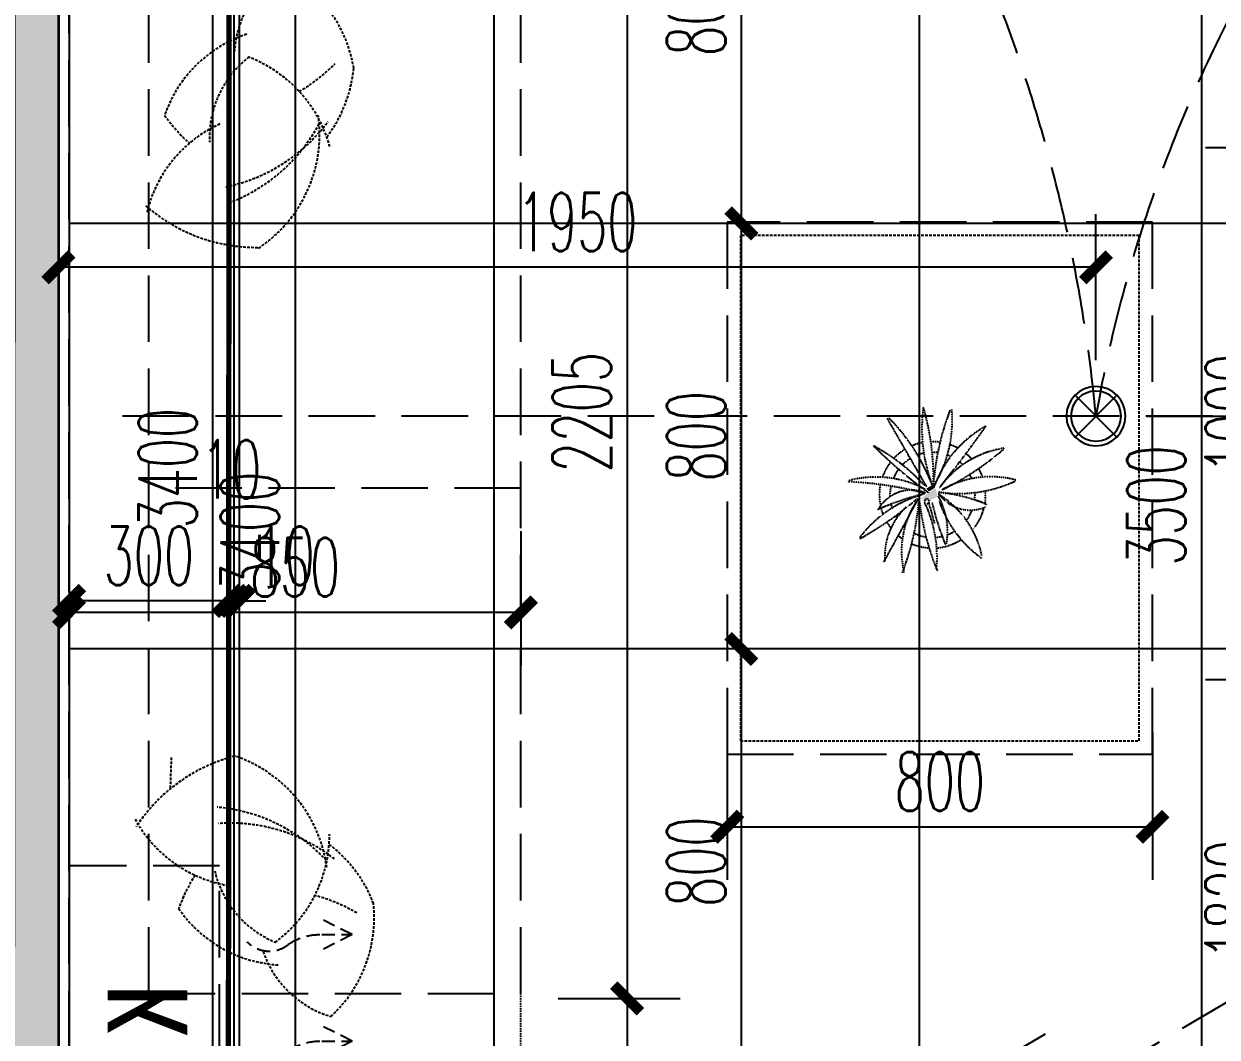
# Model space of a CAD drawing. Extents: x 184967 to 628822, y -100826 to 121332.
# Drawn here: x 394750 to 396994, y -23462 to -21557 of the extents above; entities that cross this region are included whole.
import ezdxf

# ---------------------------------------------------------------- set-up
doc = ezdxf.new("R2010")
doc.units = 0
doc.header["$MEASUREMENT"] = 0
for name, pattern in [('__DASH', [0.35, 0.25, -0.1]), ('DASH', [0.35, 0.25, -0.1]), ('DASHED2', [0.375, 0.25, -0.125]), ('HIDDEN', [0.375, 0.25, -0.125])]:
    doc.linetypes.add(name, pattern=pattern)
for name, color, linetype in [('0-地面', 251, 'Continuous'), ('0-活动家具', 55, 'Continuous'), ('0-装饰完成面', 47, 'Continuous'), ('column', 6, 'Continuous'), ('DIM-墙体定位', 146, 'Continuous'), ('DIM-完成面定位', 146, 'Continuous'), ('E-空调', 51, 'Continuous'), ('E02-灯具开关连线', 6, 'Continuous'), ('T-灯具尺寸', 55, 'Continuous'), ('T03-天花造型', 30, 'Continuous'), ('T05-天花灯具', 51, 'Continuous'), ('WALL', 145, 'Continuous'), ('天花尺寸', 30, 'Continuous'), ('家具尺寸', 8, 'Continuous')]:
    doc.layers.add(name, color=color, linetype=linetype)
for name, color, linetype, lineweight in [('03-col-5F~23F$0$$0$COLU', 6, 'Continuous', 0), ('03-col-5F~23F$0$$0$COLU_HATCH', 251, 'Continuous', 0), ('4#6#-col-2F~31F$0$COLU_HATCH', 251, 'Continuous', 0), ('E-插座', 60, 'Continuous', 30)]:
    doc.layers.add(name, color=color, linetype=linetype, lineweight=lineweight)
doc.styles.add('尺寸标注', font='txt.shx', dxfattribs={"width": 0.6, "height": 110})
doc.styles.add('文字标注', font='')
doc.styles.get('文字标注').set_extended_font_data('SimSun')
doc.dimstyles.new('1-50', dxfattribs={"dimscale": 50, "dimtxt": 110, "dimasz": 1, "dimexe": 2, "dimexo": 2, "dimgap": 0.6, "dimtad": 1, "dimdec": 0, "dimrnd": 5, "dimtxsty": '尺寸标注', "dimblk": 'ARCHTICK', "dimcen": 2.5, "dimclrd": 251, "dimclre": 251, "dimclrt": 50, "dimadec": 0, "dimazin": 0, "dimtfac": 1, "dimtdec": 0, "dimtix": 1, "dimtmove": 2, "dimatfit": 3, "dimldrblk": 'DOT', "dimfxl": 0, "dimarcsym": 0})

# ---------------------------------------------------------------- blocks, each defined once
blk = doc.blocks.new('A$C2D7163AE')
at = {"layer": '0-活动家具', "linetype": '__DASH', "ltscale": 0.4}
blk.add_line((2107.1, 2487.8), (2107.1, 2367.8), dxfattribs=at)
at = {"layer": '0-活动家具', "linetype": '__DASH', "ltscale": 500}
for p, q in [((2957.1, 2487.8), (2957.1, 343.1)), ((2807.1, 2367.8), (2107.1, 2367.8)), ((2107.1, 2367.8), (2107.1, 343.1)), ((2807.1, 2367.8), (2807.1, 313.1)), ((2107.1, 1417.8), (2807.1, 1417.8))]:
    blk.add_line(p, q, dxfattribs=at)
at = {"layer": '0-活动家具', "color": 250, "linetype": '__DASH', "ltscale": 0.4}
for p, q in [((1339.9, 1446), (1329.1, 1484)), ((1343.8, 1414.9), (1418, 1286.3))]:
    blk.add_line(p, q, dxfattribs=at)
at = {"layer": '0-活动家具', "linetype": '__DASH', "ltscale": 500}
blk.add_lwpolyline([(563.7, 2340.8), (355.4, 2727.3), (367.4, 2744.1, -0.298595), (376.6, 2786.4), (401, 2810.3), (723.8, 2999.9), (756.6, 3009.6, -0.232496), (798, 2997.1), (820.3, 2999.6), (1064.1, 2634, -0.274755), (1056, 2605.1, -0.344146), (1049.6, 2557.1), (1013.6, 2521.7), (690.8, 2332.1), (642.4, 2317.8, -0.344151), (597.3, 2335.7, -0.318714), (563.7, 2340.8, -1.315972)], format="xyb", dxfattribs=at)
blk.add_lwpolyline([(919.1, 1917.8), (919.1, 917.8), (1719.1, 917.8), (1719.1, 1917.8)], close=True, dxfattribs=at)
at = {"layer": '0-活动家具', "color": 250, "linetype": 'DASHED2', "ltscale": 20}
blk.add_lwpolyline([(944.1, 1892.8), (944.1, 942.8), (1694.1, 942.8), (1694.1, 1892.8)], close=True, dxfattribs=at)
for centre, radius, start, end in [((2634.9, 2225.4), 251.9, 132.585, 186.1295), ((2410.5, 2227.1), 191.6, 18.9198, 73.8067), ((2548.6, 2068.7), 245.8, 34.6365, 87.075), ((2548.6, 2068.7), 245.8, 34.6365, 87.075), ((2719.1, 2069.1), 251.9, 126.585, 180.1295), ((2719.1, 2069.1), 251.9, 126.585, 180.1295), ((2496.2, 2094.2), 191.6, 12.9198, 67.8066), ((2496.2, 2094.2), 191.6, 12.9198, 67.8066), ((2577.1, 2492.1), 319.4, 239.6739, 255.032), ((2577.1, 2492.1), 319.4, 239.6739, 255.032), ((2450.5, 2317), 319.4, 327.5154, 340.1262), ((2450.5, 2317), 319.4, 327.5154, 340.1262), ((2623.4, 2291.1), 256.4, 201.1732, 232.6277), ((2623.4, 2291.1), 256.4, 201.1732, 232.6277), ((2616.9, 1922.3), 245.8, 28.6365, 81.075), ((2616.9, 1922.3), 245.8, 28.6365, 81.075), ((2654, 2366.8), 319.4, 232.0792, 273.9492), ((2654, 2366.8), 319.4, 232.0792, 273.9492), ((2726.5, 2164.5), 256.4, 187.5785, 251.9977), ((2726.5, 2164.5), 256.4, 187.5785, 251.9977), ((2706.2, 2335.7), 319.4, 223.1105, 264.9806), ((2706.2, 2335.7), 319.4, 223.1105, 264.9806), ((2564.4, 2230.3), 319.4, 284.6616, 326.5316), ((2564.4, 2230.3), 319.4, 284.6616, 326.5316), ((-5515.5, 2233.3), 8286.1, 357.86105, 358.27025), ((2742.1, 752.5), 256.4, 123.5584, 187.9776), ((2742.1, 752.5), 256.4, 123.5584, 187.9776), ((2603.6, 645.6), 319.4, 49.0245, 90.8945), ((2571.5, 956.5), 245.8, 294.4811, 346.9196), ((2571.5, 956.5), 245.8, 294.4811, 346.9196), ((2768.4, 582.1), 319.4, 110.5755, 152.4456), ((2768.4, 582.1), 319.4, 110.5755, 152.4456), ((2726.4, 538.2), 319.4, 101.6068, 143.4769), ((2726.4, 538.2), 319.4, 101.6068, 143.4769), ((2709.4, 842.4), 251.9, 195.4266, 248.9711), ((2709.4, 842.4), 251.9, 195.4266, 248.9711), ((2501.3, 758.5), 191.6, 307.7495, 2.6363), ((2501.3, 758.5), 191.6, 307.7495, 2.6363), ((2517.1, 531.5), 319.4, 35.4299, 48.0407), ((2517.1, 531.5), 319.4, 35.4299, 48.0407), ((2676.7, 602.9), 256.4, 142.9284, 174.3829), ((2676.7, 602.9), 256.4, 142.9284, 174.3829), ((2545, 797.1), 245.8, 288.4811, 340.9196), ((2545, 797.1), 245.8, 288.4811, 340.9196), ((2686, 396.8), 319.4, 120.5241, 135.8822), ((2686, 396.8), 319.4, 120.5241, 135.8822), ((2670.1, 669.2), 251.9, 189.4266, 242.9711), ((2454.5, 607.5), 191.6, 301.7494, 356.6363)]:
    blk.add_arc(centre, radius, start, end, dxfattribs=at)
at = {"layer": '0-活动家具', "color": 250, "linetype": '__DASH', "ltscale": 0.4}
for centre, radius, start, end in [((886.4, 1391.7), 473.6, 6.6493, 22.4278), ((1566.7, 1547.9), 242.4, 174.4698, 205.3125), ((1841.9, 1402.1), 485, 158.8573, 175.3893), ((1219.5, 1536.5), 171.6, 324.8628, 13.3847), ((1113.2, 1371.3), 218.9, 18.9832, 54.4317), ((7727.1, -1962), 7218.2, 150.83192, 151.89997), ((1297.6, 1545.2), 125, 312.2952, 4.9917), ((1415.5, 1582.2), 179.6, 192.26, 238.8236), ((1332.9, 1430.3), 100, 94.5721, 122.7787), ((1332.9, 1430.3), 100, 66.9937, 86.2919), ((1332.9, 1430.3), 80, 110.6204, 121.4143), ((1439.6, 1499.2), 135, 170.2439, 209.4946), ((884.3, 1345.7), 460.1, 12.3863, 22.8061), ((1332.9, 1430.3), 80, 94.0679, 103.0803), ((1332.9, 1430.3), 80, 64.4954, 81.1605), ((1291.5, 1645), 223.3, 285.7276, 322.9536), ((1774.4, 960.1), 631, 118.8941, 130.8232), ((1332.9, 1430.3), 100, 50.0015, 55.5994), ((1332.9, 1430.3), 100, 138.7494, 166.3323), ((1332.9, 1430.3), 80, 47.1088, 49.4426), ((1332.9, 1430.3), 100, 30.7207, 38.6082), ((1332.9, 1430.3), 80, 143.1295, 159.1723), ((1332.9, 1430.3), 80, 29.596, 32.8321), ((1332.9, 1430.3), 100, 14.5637, 21.365), ((1356.7, 1753.9), 330.5, 247.5665, 263.5429), ((1261.9, 1386.6), 72.3, 34.4664, 114.1589), ((1332.9, 1430.3), 100, 170.4164, 184.415), ((1332.9, 1430.3), 80, 173.0544, 183.1882), ((1343.5, 1442.3), 4.43, 96.0779, 25.3125), ((1372.4, 1493.5), 72.2, 248.5543, 329.0813), ((1232.8, 1911), 496.3, 283.4211, 294.2145), ((1332.9, 1430.3), 80, 12.6354, 18.0247), ((1332.9, 1430.3), 100, 348.8626, 11.9251), ((1223.2, 1579.9), 183.6, 254.9198, 299.8757), ((1285.4, 1166), 261.9, 82.0365, 114.3616), ((1171.7, 1522.5), 181.8, 277.9364, 323.7741), ((1556.6, 927.1), 549.7, 116.1082, 130.6163), ((2917.6, 116.5), 2059.9, 140.8835, 144.8947), ((1127.3, 1489.9), 216.2, 299.0908, 339.731), ((847.7, 740.7), 844, 45.0406, 54.2545), ((1439.5, 1595.1), 198.3, 242.0473, 285.0694), ((1524.4, 2118.1), 713.3, 255.5938, 267.4768), ((1332.9, 1430.3), 80, 348.1596, 2.424), ((1332.9, 1430.3), 100, 199.4986, 209.759), ((1332.9, 1430.3), 80, 202.4248, 208.86), ((1531, 1290.3), 235.3, 148.5808, 184.9992), ((847.8, 1444.8), 484.4, 338.9152, 356.3416), ((1817.7, 1399.8), 486.7, 178.3426, 196.0902), ((1052.7, 1305.7), 300.1, 352.198, 20.6633), ((1673.2, 1541.6), 363.7, 200.9502, 224.758), ((1616.1, 1658.7), 364, 222.3527, 241.7883), ((1332.9, 1430.3), 80, 322.7431, 337.3548), ((1332.9, 1430.3), 100, 321.9442, 340.6394), ((1332.9, 1430.3), 80, 224.9755, 230.456), ((1332.9, 1430.3), 80, 301.2424, 315.0937), ((1332.9, 1430.3), 100, 222.3262, 230.9332), ((1332.9, 1430.3), 80, 244.5752, 249.5357), ((1332.9, 1430.3), 80, 262.9018, 270.4511), ((1332.9, 1430.3), 80, 281.7936, 290.4216), ((1332.9, 1430.3), 100, 300.9907, 316.7002), ((1332.9, 1430.3), 100, 241.5474, 250.9114), ((1332.9, 1430.3), 100, 261.8471, 271.7691), ((1332.9, 1430.3), 100, 280.8271, 292.8444)]:
    blk.add_arc(centre, radius, start, end, dxfattribs=at)
for points in [[(1354.5, 1437.2), (1327.7, 1417.4), (1341.3, 1442.7), (1323.1, 1433.7)], [(1344.7, 1418.8), (1333.2, 1411.4), (1339.6, 1424), (1328, 1416.6)]]:
    blk.add_solid(points, dxfattribs=at)
blk = doc.blocks.new('_ArchTick')
at = {"color": 0, "linetype": 'ByBlock', "const_width": 0.4}
blk.add_lwpolyline([(-0.5, -0.5), (0.5, 0.5)], dxfattribs=at)
blk = doc.blocks.new('*D1146')
at = {"layer": 'Defpoints', "color": 0, "linetype": 'ByBlock', "transparency": 16777216}
for p in [(394814.6, -22014.5), (394814.6, -22289.4), (396766.3, -22289.4)]:
    blk.add_point(p, dxfattribs=at)
at = {"layer": 'T-灯具尺寸', "color": 251, "lineweight": -2, "transparency": 16777216}
for p, q in [((394814.6, -22189.4), (394814.6, -21914.5)), ((396766.3, -22189.4), (396766.3, -21914.5)), ((396766.3, -22014.5), (394814.6, -22014.5))]:
    blk.add_line(p, q, dxfattribs=at)
at = {"layer": 'T-灯具尺寸', "color": 251, "linetype": 'ByBlock', "lineweight": -2, "transparency": 16777216, "xscale": 50, "yscale": 50, "zscale": 50, "rotation": 180}
blk.add_blockref('_ArchTick', (394814.6, -22014.5), dxfattribs=at)
at = {"layer": 'T-灯具尺寸', "color": 251, "linetype": 'ByBlock', "lineweight": -2, "transparency": 16777216, "xscale": 50, "yscale": 50, "zscale": 50}
blk.add_blockref('_ArchTick', (396766.3, -22014.5), dxfattribs=at)
at = {"layer": 'T-灯具尺寸', "color": 50, "linetype": 'ByBlock', "transparency": 16777216, "insert": (395790.5, -21929.5), "char_height": 110, "attachment_point": 5, "style": '尺寸标注'}
blk.add_mtext('1950', dxfattribs=at)
blk = doc.blocks.new('_Dot')
at = {"color": 0, "linetype": 'ByBlock', "lineweight": -2}
blk.add_line((-0.5, 0), (-1, 0), dxfattribs=at)
at = {"color": 0, "linetype": 'ByBlock', "const_width": 0.5}
blk.add_lwpolyline([(-0.25, 0, 1), (0.25, 0, 1)], format="xyb", close=True, dxfattribs=at)
blk = doc.blocks.new('*D1147')
at = {"layer": 'Defpoints', "color": 0, "linetype": 'ByBlock', "transparency": 16777216}
for p in [(396761.3, -22294.4), (396761.3, -24112.2), (397112.3, -24112.2)]:
    blk.add_point(p, dxfattribs=at)
at = {"layer": 'T-灯具尺寸', "color": 251, "lineweight": -2, "transparency": 16777216}
for p, q in [((396862.3, -22294.4), (397212.3, -22294.4)), ((397112.3, -22294.4), (397112.3, -24112.2)), ((396862.3, -24112.2), (397212.3, -24112.2))]:
    blk.add_line(p, q, dxfattribs=at)
at = {"layer": 'T-灯具尺寸', "color": 251, "linetype": 'ByBlock', "lineweight": -2, "transparency": 16777216, "xscale": 50, "yscale": 50, "zscale": 50}
for p, rotation in [((397112.3, -22294.4), 90), ((397112.3, -24112.2), 270)]:
    blk.add_blockref('_ArchTick', p, dxfattribs=dict(at, rotation=rotation))
at = {"layer": 'T-灯具尺寸', "color": 50, "linetype": 'ByBlock', "transparency": 16777216, "insert": (397027.3, -23203.3), "char_height": 110, "attachment_point": 5, "rotation": 90, "style": '尺寸标注'}
blk.add_mtext('1820', dxfattribs=at)
blk = doc.blocks.new('*D1369')
at = {"layer": 'Defpoints', "color": 0, "linetype": 'ByBlock', "transparency": 16777216}
for p in [(398614.6, -20712.2), (396964.8, -24212.2), (398214.6, -24212.2)]:
    blk.add_point(p, dxfattribs=at)
at = {"layer": 'DIM-墙体定位', "color": 251, "lineweight": -2, "transparency": 16777216}
for p, q in [((397214.8, -20712.2), (396864.8, -20712.2)), ((396964.8, -20712.2), (396964.8, -24212.2)), ((397214.8, -24212.2), (396864.8, -24212.2))]:
    blk.add_line(p, q, dxfattribs=at)
at = {"layer": 'DIM-墙体定位', "color": 251, "linetype": 'ByBlock', "lineweight": -2, "transparency": 16777216, "xscale": 50, "yscale": 50, "zscale": 50}
for p, rotation in [((396964.8, -20712.2), 90), ((396964.8, -24212.2), 270)]:
    blk.add_blockref('_ArchTick', p, dxfattribs=dict(at, rotation=rotation))
at = {"layer": 'DIM-墙体定位', "color": 50, "linetype": 'ByBlock', "transparency": 16777216, "insert": (396879.8, -22462.2), "char_height": 110, "attachment_point": 5, "rotation": 90, "style": '尺寸标注'}
blk.add_mtext('3500', dxfattribs=at)
blk = doc.blocks.new('*D1377')
at = {"layer": 'Defpoints', "color": 0, "linetype": 'ByBlock', "transparency": 16777216}
for p in [(394814.6, -20812.2), (394814.6, -24212.2), (395259.8, -24212.2)]:
    blk.add_point(p, dxfattribs=at)
at = {"layer": 'DIM-墙体定位', "color": 251, "lineweight": -2, "transparency": 16777216}
for p, q in [((395009.8, -20812.2), (395359.8, -20812.2)), ((395259.8, -20812.2), (395259.8, -24212.2)), ((395009.8, -24212.2), (395359.8, -24212.2))]:
    blk.add_line(p, q, dxfattribs=at)
at = {"layer": 'DIM-墙体定位', "color": 251, "linetype": 'ByBlock', "lineweight": -2, "transparency": 16777216, "xscale": 50, "yscale": 50, "zscale": 50}
for p, rotation in [((395259.8, -20812.2), 90), ((395259.8, -24212.2), 270)]:
    blk.add_blockref('_ArchTick', p, dxfattribs=dict(at, rotation=rotation))
at = {"layer": 'DIM-墙体定位', "color": 50, "linetype": 'ByBlock', "transparency": 16777216, "insert": (395174.8, -22512.2), "char_height": 110, "attachment_point": 5, "rotation": 90, "style": '尺寸标注'}
blk.add_mtext('3400', dxfattribs=at)
blk = doc.blocks.new('*D1512')
at = {"layer": 'Defpoints', "color": 0, "linetype": 'ByBlock', "transparency": 16777216}
for p in [(394834.7, -20692.2), (395105.3, -20692.2), (394834.7, -24092.1)]:
    blk.add_point(p, dxfattribs=at)
at = {"layer": 'DIM-完成面定位', "color": 251, "lineweight": -2, "transparency": 16777216}
for p, q in [((394934.7, -20692.2), (395205.3, -20692.2)), ((395105.3, -24092.1), (395105.3, -20692.2)), ((394934.7, -24092.1), (395205.3, -24092.1))]:
    blk.add_line(p, q, dxfattribs=at)
at = {"layer": 'DIM-完成面定位', "color": 251, "linetype": 'ByBlock', "lineweight": -2, "transparency": 16777216, "xscale": 50, "yscale": 50, "zscale": 50}
for p, rotation in [((395105.3, -20692.2), 90), ((395105.3, -24092.1), 270)]:
    blk.add_blockref('_ArchTick', p, dxfattribs=dict(at, rotation=rotation))
at = {"layer": 'DIM-完成面定位', "color": 50, "linetype": 'ByBlock', "transparency": 16777216, "insert": (395020.3, -22392.2), "char_height": 110, "attachment_point": 5, "rotation": 90, "style": '尺寸标注'}
blk.add_mtext('3400', dxfattribs=at)
blk = doc.blocks.new('*D1596')
at = {"layer": 'Defpoints', "color": 0, "linetype": 'ByBlock', "transparency": 16777216}
for p in [(395654.6, -21184.7), (395654.6, -23389.4), (395884.3, -23389.4)]:
    blk.add_point(p, dxfattribs=at)
at = {"layer": '家具尺寸', "color": 251, "lineweight": -2, "transparency": 16777216}
for p, q in [((395754.6, -21184.7), (395984.3, -21184.7)), ((395884.3, -21184.7), (395884.3, -23389.4)), ((395754.6, -23389.4), (395984.3, -23389.4))]:
    blk.add_line(p, q, dxfattribs=at)
at = {"layer": '家具尺寸', "color": 251, "linetype": 'ByBlock', "lineweight": -2, "transparency": 16777216, "xscale": 50, "yscale": 50, "zscale": 50}
for p, rotation in [((395884.3, -21184.7), 90), ((395884.3, -23389.4), 270)]:
    blk.add_blockref('_ArchTick', p, dxfattribs=dict(at, rotation=rotation))
at = {"layer": '家具尺寸', "color": 50, "linetype": 'ByBlock', "transparency": 16777216, "insert": (395799.3, -22287.1), "char_height": 110, "attachment_point": 5, "rotation": 90, "style": '尺寸标注'}
blk.add_mtext('2205', dxfattribs=at)
blk = doc.blocks.new('*D1597')
at = {"layer": 'Defpoints', "color": 0, "linetype": 'ByBlock', "transparency": 16777216}
for p in [(394834.7, -22410.5), (395684.6, -22410.5), (394834.7, -22663.5)]:
    blk.add_point(p, dxfattribs=at)
at = {"layer": '家具尺寸', "color": 251, "lineweight": -2, "transparency": 16777216}
for p, q in [((394834.7, -22510.5), (394834.7, -22763.5)), ((395684.6, -22510.5), (395684.6, -22763.5)), ((395684.6, -22663.5), (394834.7, -22663.5))]:
    blk.add_line(p, q, dxfattribs=at)
at = {"layer": '家具尺寸', "color": 251, "linetype": 'ByBlock', "lineweight": -2, "transparency": 16777216, "xscale": 50, "yscale": 50, "zscale": 50, "rotation": 180}
blk.add_blockref('_ArchTick', (394834.7, -22663.5), dxfattribs=at)
at = {"layer": '家具尺寸', "color": 251, "linetype": 'ByBlock', "lineweight": -2, "transparency": 16777216, "xscale": 50, "yscale": 50, "zscale": 50}
blk.add_blockref('_ArchTick', (395684.6, -22663.5), dxfattribs=at)
at = {"layer": '家具尺寸', "color": 50, "linetype": 'ByBlock', "transparency": 16777216, "insert": (395259.7, -22578.5), "char_height": 110, "attachment_point": 5, "style": '尺寸标注'}
blk.add_mtext('850', dxfattribs=at)
blk = doc.blocks.new('*D1598')
at = {"layer": 'Defpoints', "color": 0, "linetype": 'ByBlock', "transparency": 16777216}
for p in [(396072.6, -22789.4), (396872.6, -22789.4), (396872.6, -23066.5)]:
    blk.add_point(p, dxfattribs=at)
at = {"layer": '家具尺寸', "color": 251, "lineweight": -2, "transparency": 16777216}
for p, q in [((396072.6, -22889.4), (396072.6, -23166.5)), ((396872.6, -22889.4), (396872.6, -23166.5)), ((396072.6, -23066.5), (396872.6, -23066.5))]:
    blk.add_line(p, q, dxfattribs=at)
at = {"layer": '家具尺寸', "color": 251, "linetype": 'ByBlock', "lineweight": -2, "transparency": 16777216, "xscale": 50, "yscale": 50, "zscale": 50, "rotation": 180}
blk.add_blockref('_ArchTick', (396072.6, -23066.5), dxfattribs=at)
at = {"layer": '家具尺寸', "color": 251, "linetype": 'ByBlock', "lineweight": -2, "transparency": 16777216, "xscale": 50, "yscale": 50, "zscale": 50}
blk.add_blockref('_ArchTick', (396872.6, -23066.5), dxfattribs=at)
at = {"layer": '家具尺寸', "color": 50, "linetype": 'ByBlock', "transparency": 16777216, "insert": (396472.6, -22981.5), "char_height": 110, "attachment_point": 5, "style": '尺寸标注'}
blk.add_mtext('800', dxfattribs=at)
blk = doc.blocks.new('*D1599')
at = {"layer": 'Defpoints', "color": 0, "linetype": 'ByBlock', "transparency": 16777216}
for p in [(396872.6, -21789.4), (397112.3, -21789.4), (396872.6, -22789.4)]:
    blk.add_point(p, dxfattribs=at)
at = {"layer": '家具尺寸', "color": 251, "lineweight": -2, "transparency": 16777216}
for p, q in [((396972.6, -21789.4), (397212.3, -21789.4)), ((397112.3, -22789.4), (397112.3, -21789.4)), ((396972.6, -22789.4), (397212.3, -22789.4))]:
    blk.add_line(p, q, dxfattribs=at)
at = {"layer": '家具尺寸', "color": 251, "linetype": 'ByBlock', "lineweight": -2, "transparency": 16777216, "xscale": 50, "yscale": 50, "zscale": 50}
for p, rotation in [((397112.3, -21789.4), 90), ((397112.3, -22789.4), 270)]:
    blk.add_blockref('_ArchTick', p, dxfattribs=dict(at, rotation=rotation))
at = {"layer": '家具尺寸', "color": 50, "linetype": 'ByBlock', "transparency": 16777216, "insert": (397027.3, -22289.4), "char_height": 110, "attachment_point": 5, "rotation": 90, "style": '尺寸标注'}
blk.add_mtext('1000', dxfattribs=at)
blk = doc.blocks.new('*D1603')
at = {"layer": 'Defpoints', "color": 0, "linetype": 'ByBlock', "transparency": 16777216}
for p in [(396822.6, -23367.2), (396455.1, -23583.1), (397105.8, -23849.3)]:
    blk.add_point(p, dxfattribs=at)
at = {"layer": '家具尺寸', "color": 251, "lineweight": -2, "transparency": 16777216}
for p, q in [((396670.7, -23456.4), (396368.9, -23633.7)), ((396738.4, -24065.2), (396455.1, -23583.1)), ((396953.9, -23938.5), (396652.1, -24115.8))]:
    blk.add_line(p, q, dxfattribs=at)
at = {"layer": '家具尺寸', "color": 251, "linetype": 'ByBlock', "lineweight": -2, "transparency": 16777216, "xscale": 50, "yscale": 50, "zscale": 50}
for p, rotation in [((396455.1, -23583.1), 120.4336336628739), ((396738.4, -24065.2), 300.4336336628739)]:
    blk.add_blockref('_ArchTick', p, dxfattribs=dict(at, rotation=rotation))
at = {"layer": '家具尺寸', "color": 50, "linetype": 'ByBlock', "transparency": 16777216, "insert": (396670, -23781.1), "char_height": 110, "attachment_point": 5, "rotation": 300.4336, "style": '尺寸标注'}
blk.add_mtext('560', dxfattribs=at)
blk = doc.blocks.new('*D1605')
at = {"layer": 'Defpoints', "color": 0, "linetype": 'ByBlock', "transparency": 16777216}
for p in [(395654.6, -23389.4), (395654.6, -24092.2), (395884.3, -24092.2)]:
    blk.add_point(p, dxfattribs=at)
at = {"layer": '家具尺寸', "color": 251, "lineweight": -2, "transparency": 16777216}
for p, q in [((395754.6, -23389.4), (395984.3, -23389.4)), ((395884.3, -23389.4), (395884.3, -24092.2)), ((395754.6, -24092.2), (395984.3, -24092.2))]:
    blk.add_line(p, q, dxfattribs=at)
at = {"layer": '家具尺寸', "color": 251, "linetype": 'ByBlock', "lineweight": -2, "transparency": 16777216, "xscale": 50, "yscale": 50, "zscale": 50}
for p, rotation in [((395884.3, -23389.4), 90), ((395884.3, -24092.2), 270)]:
    blk.add_blockref('_ArchTick', p, dxfattribs=dict(at, rotation=rotation))
at = {"layer": '家具尺寸', "color": 50, "linetype": 'ByBlock', "transparency": 16777216, "insert": (395799.3, -23740.8), "char_height": 110, "attachment_point": 5, "rotation": 90, "style": '尺寸标注'}
blk.add_mtext('705', dxfattribs=at)
blk = doc.blocks.new('*D1656')
at = {"layer": 'Defpoints', "color": 0, "linetype": 'ByBlock', "transparency": 16777216}
for p in [(395144.6, -22394.5), (395154.6, -22394.5), (395144.6, -22642)]:
    blk.add_point(p, dxfattribs=at)
at = {"layer": '天花尺寸', "color": 251, "lineweight": -2, "transparency": 16777216}
for p, q in [((395144.6, -22494.5), (395144.6, -22742)), ((395154.6, -22494.5), (395154.6, -22742)), ((395144.6, -22642), (395094.6, -22642)), ((395154.6, -22642), (395144.6, -22642)), ((395154.6, -22642), (395204.6, -22642))]:
    blk.add_line(p, q, dxfattribs=at)
at = {"layer": '天花尺寸', "color": 251, "linetype": 'ByBlock', "lineweight": -2, "transparency": 16777216, "xscale": 50, "yscale": 50, "zscale": 50}
blk.add_blockref('_ArchTick', (395144.6, -22642), dxfattribs=at)
at = {"layer": '天花尺寸', "color": 251, "linetype": 'ByBlock', "lineweight": -2, "transparency": 16777216, "xscale": 50, "yscale": 50, "zscale": 50, "rotation": 180}
blk.add_blockref('_ArchTick', (395154.6, -22642), dxfattribs=at)
at = {"layer": '天花尺寸', "color": 50, "linetype": 'ByBlock', "transparency": 16777216, "insert": (395240.3, -22557), "char_height": 110, "attachment_point": 5, "style": '尺寸标注'}
blk.add_mtext('10', dxfattribs=at)
blk = doc.blocks.new('*D1657')
at = {"layer": 'Defpoints', "color": 0, "linetype": 'ByBlock', "transparency": 16777216}
for p in [(394834.7, -22392.2), (395134.6, -22394.5), (394834.7, -22642)]:
    blk.add_point(p, dxfattribs=at)
at = {"layer": '天花尺寸', "color": 251, "lineweight": -2, "transparency": 16777216}
for p, q in [((394834.7, -22492.2), (394834.7, -22742)), ((395134.6, -22494.5), (395134.6, -22742)), ((395134.6, -22642), (394834.7, -22642))]:
    blk.add_line(p, q, dxfattribs=at)
at = {"layer": '天花尺寸', "color": 251, "linetype": 'ByBlock', "lineweight": -2, "transparency": 16777216, "xscale": 50, "yscale": 50, "zscale": 50, "rotation": 180}
blk.add_blockref('_ArchTick', (394834.7, -22642), dxfattribs=at)
at = {"layer": '天花尺寸', "color": 251, "linetype": 'ByBlock', "lineweight": -2, "transparency": 16777216, "xscale": 50, "yscale": 50, "zscale": 50}
blk.add_blockref('_ArchTick', (395134.6, -22642), dxfattribs=at)
at = {"layer": '天花尺寸', "color": 50, "linetype": 'ByBlock', "transparency": 16777216, "insert": (394984.7, -22557), "char_height": 110, "attachment_point": 5, "style": '尺寸标注'}
blk.add_mtext('300', dxfattribs=at)
blk = doc.blocks.new('*D1688')
at = {"layer": 'Defpoints', "color": 0, "linetype": 'ByBlock', "transparency": 16777216}
for p in [(395134.6, -22394.5), (395144.6, -22394.5), (395134.6, -22642)]:
    blk.add_point(p, dxfattribs=at)
at = {"layer": '天花尺寸', "color": 251, "lineweight": -2, "transparency": 16777216}
for p, q in [((395134.6, -22494.5), (395134.6, -22742)), ((395144.6, -22494.5), (395144.6, -22742)), ((395134.6, -22642), (395084.6, -22642)), ((395144.6, -22642), (395134.6, -22642)), ((395144.6, -22642), (395194.6, -22642))]:
    blk.add_line(p, q, dxfattribs=at)
at = {"layer": '天花尺寸', "color": 251, "linetype": 'ByBlock', "lineweight": -2, "transparency": 16777216, "xscale": 50, "yscale": 50, "zscale": 50}
blk.add_blockref('_ArchTick', (395134.6, -22642), dxfattribs=at)
at = {"layer": '天花尺寸', "color": 251, "linetype": 'ByBlock', "lineweight": -2, "transparency": 16777216, "xscale": 50, "yscale": 50, "zscale": 50, "rotation": 180}
blk.add_blockref('_ArchTick', (395144.6, -22642), dxfattribs=at)
at = {"layer": '天花尺寸', "color": 50, "linetype": 'ByBlock', "transparency": 16777216, "insert": (395139.6, -22394.5), "char_height": 110, "attachment_point": 5, "style": '尺寸标注'}
blk.add_mtext('10', dxfattribs=at)
blk = doc.blocks.new('A$C11490035')
for p, q in [((3.99, -1.58), (5.392, -2.981)), ((3.99, -2.981), (5.392, -1.58))]:
    blk.add_line(p, q)
for radius in [0.991, 0.838]:
    blk.add_circle((4.691, -2.28), radius)
blk = doc.blocks.new('*D1960')
at = {"layer": '0-地面', "color": 251, "lineweight": -2, "transparency": 16777216}
for p, q in [((396334.6, -22732.2), (395999.3, -22732.2)), ((396099.3, -23532.2), (396099.3, -22732.2)), ((396334.6, -23532.2), (395999.3, -23532.2))]:
    blk.add_line(p, q, dxfattribs=at)
at = {"layer": 'Defpoints', "color": 0, "linetype": 'ByBlock', "transparency": 16777216}
for p in [(396099.3, -22732.2), (396434.6, -22732.2), (396434.6, -23532.2)]:
    blk.add_point(p, dxfattribs=at)
at = {"layer": '0-地面', "color": 251, "linetype": 'ByBlock', "lineweight": -2, "transparency": 16777216, "xscale": 50, "yscale": 50, "zscale": 50}
for p, rotation in [((396099.3, -22732.2), 90), ((396099.3, -23532.2), 270)]:
    blk.add_blockref('_ArchTick', p, dxfattribs=dict(at, rotation=rotation))
at = {"layer": '0-地面', "color": 50, "linetype": 'ByBlock', "transparency": 16777216, "insert": (396014.3, -23132.2), "char_height": 110, "attachment_point": 5, "rotation": 90, "style": '尺寸标注'}
blk.add_mtext('800', dxfattribs=at)
blk = doc.blocks.new('*D1961')
at = {"layer": '0-地面', "color": 251, "lineweight": -2, "transparency": 16777216}
for p, q in [((396334.6, -21932.2), (395999.3, -21932.2)), ((396099.3, -22732.2), (396099.3, -21932.2)), ((396334.6, -22732.2), (395999.3, -22732.2))]:
    blk.add_line(p, q, dxfattribs=at)
at = {"layer": 'Defpoints', "color": 0, "linetype": 'ByBlock', "transparency": 16777216}
for p in [(396099.3, -21932.2), (396434.6, -21932.2), (396434.6, -22732.2)]:
    blk.add_point(p, dxfattribs=at)
at = {"layer": '0-地面', "color": 251, "linetype": 'ByBlock', "lineweight": -2, "transparency": 16777216, "xscale": 50, "yscale": 50, "zscale": 50}
for p, rotation in [((396099.3, -21932.2), 90), ((396099.3, -22732.2), 270)]:
    blk.add_blockref('_ArchTick', p, dxfattribs=dict(at, rotation=rotation))
at = {"layer": '0-地面', "color": 50, "linetype": 'ByBlock', "transparency": 16777216, "insert": (396014.3, -22332.2), "char_height": 110, "attachment_point": 5, "rotation": 90, "style": '尺寸标注'}
blk.add_mtext('800', dxfattribs=at)
blk = doc.blocks.new('*D1962')
at = {"layer": '0-地面', "color": 251, "lineweight": -2, "transparency": 16777216}
for p, q in [((396334.6, -21132.2), (395999.3, -21132.2)), ((396099.3, -21932.2), (396099.3, -21132.2)), ((396334.6, -21932.2), (395999.3, -21932.2))]:
    blk.add_line(p, q, dxfattribs=at)
at = {"layer": 'Defpoints', "color": 0, "linetype": 'ByBlock', "transparency": 16777216}
for p in [(396099.3, -21132.2), (396434.6, -21132.2), (396434.6, -21932.2)]:
    blk.add_point(p, dxfattribs=at)
at = {"layer": '0-地面', "color": 251, "linetype": 'ByBlock', "lineweight": -2, "transparency": 16777216, "xscale": 50, "yscale": 50, "zscale": 50}
for p, rotation in [((396099.3, -21132.2), 90), ((396099.3, -21932.2), 270)]:
    blk.add_blockref('_ArchTick', p, dxfattribs=dict(at, rotation=rotation))
at = {"layer": '0-地面', "color": 50, "linetype": 'ByBlock', "transparency": 16777216, "insert": (396014.3, -21532.2), "char_height": 110, "attachment_point": 5, "rotation": 90, "style": '尺寸标注'}
blk.add_mtext('800', dxfattribs=at)
blk = doc.blocks.new('A$C0EE42455')
at = {"color": 251, "linetype": 'HIDDEN', "ltscale": 100}
for p, q in [((147.3, 652.1), (120.1, 598.3)), ((147.3, 652.1), (174.4, 598.3)), ((147.3, 594.7), (147.3, 652.1)), ((347.6, 652.1), (320.4, 598.3)), ((347.6, 594.7), (347.6, 652.1)), ((347.6, 652.1), (374.8, 598.3)), ((542.5, 652.1), (515.3, 598.3)), ((542.5, 594.7), (542.5, 652.1)), ((542.5, 652.1), (569.7, 598.3)), ((742.8, 652.1), (715.6, 598.3)), ((742.8, 594.7), (742.8, 652.1)), ((742.8, 652.1), (769.9, 598.3))]:
    blk.add_line(p, q, dxfattribs=at)
at = {"linetype": 'DASH', "ltscale": 500}
blk.add_lwpolyline([(0, 402.5), (872, 402.5), (872, 119.5), (0, 119.5)], close=True, dxfattribs=at)
at = {"color": 251, "linetype": 'HIDDEN', "ltscale": 100}
for centre, radius, start, end in [((48.1, 590.1), 99.3, 324.4056, 2.6653), ((248.4, 590.1), 99.3, 324.4056, 2.6653), ((443.3, 590.1), 99.3, 324.4056, 2.6653), ((643.6, 590.1), 99.3, 324.4056, 2.6653), ((172.5, 496), 56.8, 140.2307, 227.1069), ((372.8, 496), 56.8, 140.2307, 227.1069), ((567.7, 496), 56.8, 140.2307, 227.1069), ((768, 496), 56.8, 140.2307, 227.1069)]:
    blk.add_arc(centre, radius, start, end, dxfattribs=at)
at = {"color": 251, "ltscale": 200, "insert": (652.3, 192.1), "char_height": 150, "attachment_point": 1, "rotation": 180, "style": '文字标注'}
blk.add_mtext('K  T', dxfattribs=at)
blk = doc.blocks.new('03-col-5F~23F')
at = {"layer": '03-col-5F~23F$0$$0$COLU_HATCH'}
blk.add_hatch(color=256, dxfattribs=at).paths.add_polyline_path([(13859.2, -1291.2), (13268.3, -1395.3), (12677.9, 1953), (12480.9, 1918.3), (13106, -1627), (13893.9, -1488.1)])
at = {"layer": '03-col-5F~23F$0$$0$COLU'}
blk.add_lwpolyline([(13859.2, -1291.2), (13268.3, -1395.3), (12677.9, 1953), (12480.9, 1918.3), (13106, -1627), (13893.9, -1488.1)], close=True, dxfattribs=at)

msp = doc.modelspace()

# ---------------------------------------------------------------- hatches: boundary and pattern name
at = {"layer": '4#6#-col-2F~31F$0$COLU_HATCH'}
msp.add_hatch(color=250, dxfattribs=at).paths.add_polyline_path([(395414.6, -24212.2), (395414.6, -24412.2), (394614.6, -24412.2), (394614.6, -20812.2), (394814.6, -20812.2), (394814.6, -24212.2)])

# ---------------------------------------------------------------- linework, layer by layer
at = {"layer": '0-地面', "color": 250, "linetype": 'ByBlock'}
for p, q in [((395634.6, -24212.2), (395634.6, -16712.2)), ((396434.6, -24212.2), (396434.6, -16712.2)), ((398594.6, -21932.2), (394834.7, -21932.2)), ((398594.6, -22732.2), (394834.7, -22732.2))]:
    msp.add_line(p, q, dxfattribs=at)
at = {"layer": '0-装饰完成面'}
msp.add_lwpolyline([(394514.6, -20812.2), (394514.6, -20792.2), (394834.7, -20792.2), (394834.7, -24192.2), (395434.6, -24192.2)], dxfattribs=at)
at = {"layer": 'E-插座', "color": 6, "linetype": '__DASH', "ltscale": 250, "const_width": 10, "elevation": -6.9}
msp.add_lwpolyline([(394729.8, -20594), (395136.1, -20594), (395134.3, -23860), (394728, -23860)], close=True, dxfattribs=at)
at = {"layer": 'E02-灯具开关连线', "color": 6, "linetype": 'DASH', "ltscale": 500}
for centre, radius, start, end in [((394238.6, -24752), 5202.9, 36.0601, 101.2623), ((393836, -22573.6), 2943.6, 5.4427, 98.9252), ((399335.1, -22738.1), 2606.8, 133.749, 170.2)]:
    msp.add_arc(centre, radius, start, end, dxfattribs=at)
at = {"layer": 'T-灯具尺寸', "color": 8, "linetype": 'DASH', "ltscale": 500}
msp.add_line((398560.3, -22294.4), (394894.3, -22294.4), dxfattribs=at)
at = {"layer": 'T03-天花造型', "color": 8, "linetype": 'ByBlock'}
msp.add_lwpolyline([(395134.6, -19832.2), (395134.6, -23692.2), (398294.6, -23692.2), (398294.6, -19832.2), (395134.6, -19832.2)], dxfattribs=at)
at = {"layer": 'T03-天花造型', "color": 250, "linetype": 'ByBlock'}
msp.add_lwpolyline([(395144.6, -19842.2), (395144.6, -23682.2), (398284.6, -23682.2), (398284.6, -19842.2)], close=True, dxfattribs=at)
at = {"layer": 'T03-天花造型', "color": 8, "linetype": 'ByBlock'}
msp.add_lwpolyline([(395154.6, -19852.2), (395154.6, -23672.2), (398274.6, -23672.2), (398274.6, -19852.2)], close=True, dxfattribs=at)
at = {"layer": 'WALL'}
msp.add_line((394814.6, -24212.2), (394814.6, -20812.2), dxfattribs=at)
msp.add_lwpolyline([(395414.6, -24212.2), (395414.6, -24412.2), (394614.6, -24412.2), (394614.6, -20812.2), (394814.6, -20812.2), (394814.6, -24212.2)], close=True, dxfattribs=at)

# ---------------------------------------------------------------- block references
at = {"layer": '0-活动家具', "color": 1, "linetype": 'ByBlock', "rotation": 180}
msp.add_blockref('A$C2D7163AE', (397791.7, -21012.2), dxfattribs=at)
at = {"layer": 'column', "rotation": 349.9999999994567}
msp.add_blockref('03-col-5F~23F', (381992, -20534), dxfattribs=at)
at = {"layer": 'E-空调', "xscale": -1, "rotation": 270}
msp.add_blockref('A$C0EE42455', (394715.2, -24012.2), dxfattribs=at)
at = {"layer": 'T05-天花灯具', "xscale": -56.21171043825213, "yscale": 56.21171043825213, "zscale": 56.21171043825213}
msp.add_blockref('A$C11490035', (397030, -22166.2), dxfattribs=at)

# ---------------------------------------------------------------- dimensions: what is measured, and where the dimension line sits
at = {"layer": '0-地面', "linetype": 'ByBlock'}
for base, p1, p2, picture, middle in [((396099.3, -21132.2), (396434.6, -21932.2), (396434.6, -21132.2), '*D1962', (396014.3, -21532.2)), ((396099.3, -21932.2), (396434.6, -22732.2), (396434.6, -21932.2), '*D1961', (396014.3, -22332.2)), ((396099.3, -22732.2), (396434.6, -23532.2), (396434.6, -22732.2), '*D1960', (396014.3, -23132.2))]:
    dim = msp.add_linear_dim(base=base, p1=p1, p2=p2, angle=90, dimstyle='1-50', override={"dimfxl": 100, "dimfxlon": 1}, dxfattribs=at)
    dim.commit()
    dim.dimension.update_dxf_attribs({"geometry": picture, "text_midpoint": middle})
at = {"layer": 'DIM-墙体定位', "color": 55, "linetype": 'ByBlock'}
for base, p1, p2, picture, middle in [((396964.8, -24212.2), (398614.6, -20712.2), (398214.6, -24212.2), '*D1369', (396879.8, -22462.2)), ((395259.8, -24212.2), (394814.6, -20812.2), (394814.6, -24212.2), '*D1377', (395174.8, -22512.2))]:
    dim = msp.add_linear_dim(base=base, p1=p1, p2=p2, angle=90, dimstyle='1-50', override={"dimfxl": 5, "dimfxlon": 1}, dxfattribs=at)
    dim.commit()
    dim.dimension.update_dxf_attribs({"geometry": picture, "text_midpoint": middle})
at = {"layer": 'DIM-完成面定位', "linetype": 'ByBlock'}
dim = msp.add_linear_dim(base=(395105.3, -20692.2), p1=(394834.7, -24092.1), p2=(394834.7, -20692.2), angle=90, dimstyle='1-50', override={"dimfxl": 5, "dimfxlon": 1}, dxfattribs=at)
dim.commit()
dim.dimension.update_dxf_attribs({"geometry": '*D1512', "text_midpoint": (395020.3, -22392.2)})
at = {"layer": 'T-灯具尺寸', "color": 55, "linetype": 'ByBlock'}
for base, p1, p2, angle, picture, middle in [((394814.6, -22014.5), (396766.3, -22289.4), (394814.6, -22289.4), 180, '*D1146', (395790.5, -21929.5)), ((397112.3, -24112.2), (396761.3, -22294.4), (396761.3, -24112.2), 90, '*D1147', (397027.3, -23203.3))]:
    dim = msp.add_linear_dim(base=base, p1=p1, p2=p2, angle=angle, dimstyle='1-50', override={"dimfxl": 5, "dimfxlon": 1}, dxfattribs=at)
    dim.commit()
    dim.dimension.update_dxf_attribs({"geometry": picture, "text_midpoint": middle})
at = {"layer": '天花尺寸', "linetype": 'ByBlock'}
for base, p1, p2, picture, middle in [((395134.6, -22642), (395144.6, -22394.5), (395134.6, -22394.5), '*D1688', (395139.6, -22394.5)), ((395144.6, -22642), (395154.6, -22394.5), (395144.6, -22394.5), '*D1656', (395240.3, -22557))]:
    dim = msp.add_linear_dim(base=base, p1=p1, p2=p2, angle=180, dimstyle='1-50', override={"dimfxl": 5, "dimfxlon": 1}, dxfattribs=at)
    dim.commit()
    dim.dimension.update_dxf_attribs({"geometry": picture, "text_midpoint": middle, "dimtype": 160})
dim = msp.add_linear_dim(base=(394834.7, -22642), p1=(395134.6, -22394.5), p2=(394834.7, -22392.2), angle=180, dimstyle='1-50', override={"dimfxl": 5, "dimfxlon": 1}, dxfattribs=at)
dim.commit()
dim.dimension.update_dxf_attribs({"geometry": '*D1657', "text_midpoint": (394984.7, -22557)})
at = {"layer": '家具尺寸', "linetype": 'ByBlock'}
for base, p1, p2, angle, picture, middle in [((395884.3, -23389.4), (395654.6, -21184.7), (395654.6, -23389.4), 90, '*D1596', (395799.3, -22287.1)), ((397112.3, -21789.4), (396872.6, -22789.4), (396872.6, -21789.4), 90, '*D1599', (397027.3, -22289.4)), ((394834.7, -22663.5), (395684.6, -22410.5), (394834.7, -22410.5), 180, '*D1597', (395259.7, -22578.5)), ((396872.6, -23066.5), (396072.6, -22789.4), (396872.6, -22789.4), 180, '*D1598', (396472.6, -22981.5)), ((395884.3, -24092.2), (395654.6, -23389.4), (395654.6, -24092.2), 90, '*D1605', (395799.3, -23740.8))]:
    dim = msp.add_linear_dim(base=base, p1=p1, p2=p2, angle=angle, dimstyle='1-50', override={"dimfxl": 5, "dimfxlon": 1}, dxfattribs=at)
    dim.commit()
    dim.dimension.update_dxf_attribs({"geometry": picture, "text_midpoint": middle})
dim = msp.add_aligned_dim(p1=(397105.8, -23849.3), p2=(396822.6, -23367.2), distance=426.2, dimstyle='1-50', override={"dimfxl": 5, "dimfxlon": 1}, dxfattribs=at)
dim.commit()
dim.dimension.update_dxf_attribs({"geometry": '*D1603', "text_midpoint": (396670, -23781.1)})

doc.saveas('drawing.dxf')
